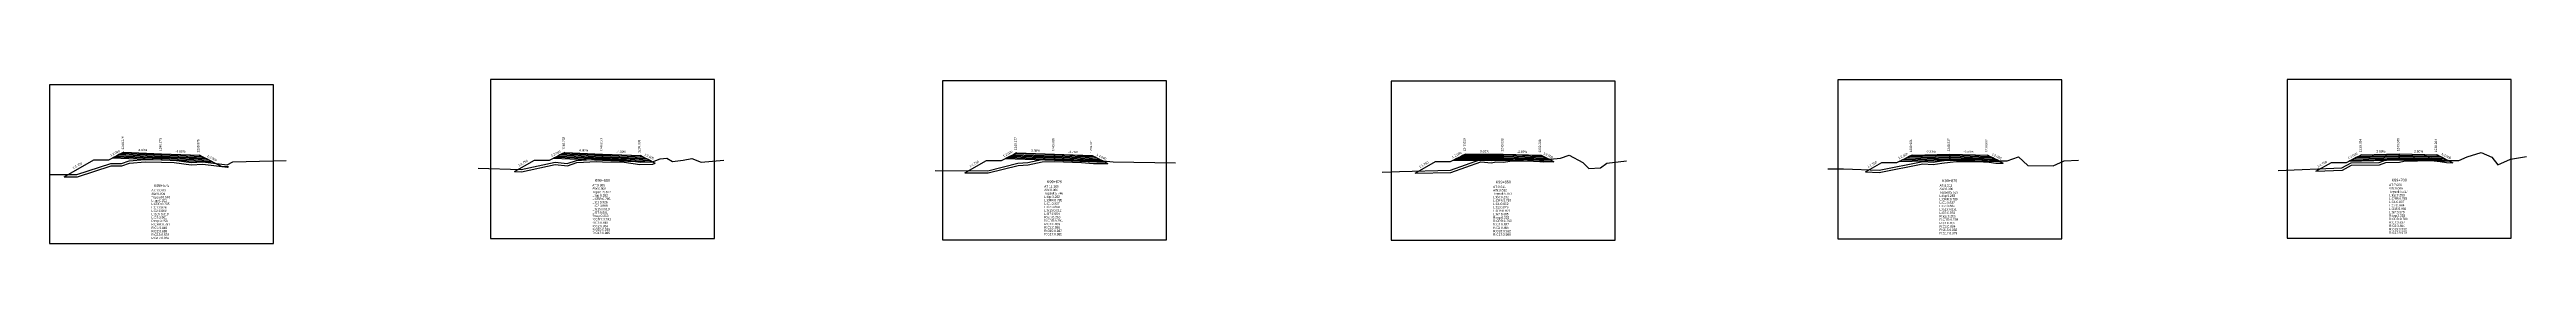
# Model space of a CAD drawing. Extents: x -7 to 78429, y 1189 to 1262.
# Drawn here: x 33692.3 to 34020.6, y 1228.2 to 1249.9 of the extents above; entities that cross this region are included whole.
import ezdxf
from ezdxf.enums import TextEntityAlignment as Align

# ---------------------------------------------------------------- set-up
doc = ezdxf.new("R2010")
doc.units = 0

msp = doc.modelspace()

# ---------------------------------------------------------------- linework, layer by layer
at = {"layer": 'A4_BORDER', "color": 7}
for points in [[(33692.269, 1228.189), (33721.969, 1228.189), (33721.969, 1249.189), (33692.269, 1249.189), (33692.269, 1228.189)], [(33750.717, 1228.862), (33780.417, 1228.862), (33780.417, 1249.862), (33750.717, 1249.862), (33750.717, 1228.862)], [(33810.629, 1228.685), (33840.329, 1228.685), (33840.329, 1249.685), (33810.629, 1249.685), (33810.629, 1228.685)], [(33870.135, 1228.647), (33899.835, 1228.647), (33899.835, 1249.647), (33870.135, 1249.647), (33870.135, 1228.647)], [(33929.314, 1228.817), (33959.014, 1228.817), (33959.014, 1249.817), (33929.314, 1249.817), (33929.314, 1228.817)], [(33988.904, 1228.903), (34018.604, 1228.903), (34018.604, 1249.903), (33988.904, 1249.903), (33988.904, 1228.903)]]:
    msp.add_lwpolyline(points, dxfattribs=at)
at = {"layer": 'CLEAR_GROUND', "color": 8}
for points in [[(33694.204, 1237.039), (33695.956, 1237.035), (33700.449, 1238.485), (33701.866, 1238.482), (33702.884, 1238.835), (33704.927, 1239.005), (33707.128, 1238.974), (33708.776, 1238.919), (33711.044, 1238.616), (33712.593, 1238.714), (33715.875, 1238.312), (33715.996, 1238.376)], [(33753.904, 1237.712), (33754.821, 1237.681), (33759.316, 1238.657), (33760.915, 1238.481), (33762.166, 1238.902), (33764.765, 1239.067), (33765.57, 1239.008), (33768.433, 1238.966), (33770.528, 1238.656), (33772.242, 1238.7), (33772.571, 1238.831)], [(33813.604, 1237.535), (33816.693, 1237.53), (33820.653, 1238.526), (33822.016, 1238.599), (33823.854, 1239.009), (33825.471, 1239.063), (33829.079, 1238.931), (33830.645, 1238.777), (33832.349, 1238.793), (33832.576, 1238.772)], [(33873.304, 1237.497), (33878.032, 1237.614), (33882.017, 1239.023), (33883.419, 1238.867), (33884, 1239.001), (33885.028, 1238.971), (33885.868, 1239.077), (33888.948, 1239.113), (33890.251, 1238.986), (33891.53, 1239.096)], [(33933.004, 1237.667), (33934.824, 1237.589), (33940.597, 1238.754), (33941.966, 1238.649), (33943.102, 1238.838), (33944.223, 1238.96), (33945.068, 1239.045), (33947.836, 1239.06), (33949.382, 1238.976), (33950.291, 1238.831), (33951.266, 1238.841)], [(33992.704, 1237.753), (33996.22, 1237.894), (33997.444, 1238.551), (34001.134, 1238.625), (34001.956, 1238.909), (34003.79, 1238.977), (34004.365, 1239.104), (34008.006, 1239.165), (34009.17, 1239.05), (34010, 1238.898), (34010.841, 1238.88)]]:
    msp.add_lwpolyline(points, dxfattribs=at)
at = {"layer": 'DESIGN_ROAD_TRIMMED', "color": 1}
for points in [[(33694.204, 1237.039), (33698.119, 1239.276), (33700.119, 1239.276), (33702.119, 1240.276), (33702.119, 1240.276), (33702.026, 1240.23), (33702.026, 1240.23), (33701.749, 1240.091), (33701.749, 1240.091), (33701.471, 1239.952), (33701.471, 1239.952), (33701.193, 1239.813), (33701.193, 1239.813), (33700.915, 1239.674), (33700.915, 1239.674), (33700.637, 1239.535), (33707.119, 1239.276), (33707.119, 1239.426), (33707.119, 1239.426), (33707.119, 1239.576), (33707.119, 1239.576), (33707.119, 1239.726), (33707.119, 1239.726), (33707.119, 1239.876), (33707.119, 1239.876), (33707.119, 1240.026), (33707.119, 1240.026), (33707.119, 1240.076), (33707.119, 1240.076), (33707.119, 1240.076), (33707.119, 1240.076), (33707.119, 1240.076), (33707.119, 1240.026), (33707.119, 1240.026), (33707.119, 1239.876), (33707.119, 1239.876), (33707.119, 1239.726), (33707.119, 1239.726), (33707.119, 1239.576), (33707.119, 1239.576), (33707.119, 1239.426), (33707.119, 1239.426), (33707.119, 1239.276), (33713.858, 1239.006), (33713.532, 1239.169), (33713.532, 1239.169), (33713.206, 1239.333), (33713.206, 1239.333), (33712.88, 1239.496), (33712.88, 1239.496), (33712.554, 1239.659), (33712.554, 1239.659), (33712.228, 1239.822), (33712.228, 1239.822), (33712.119, 1239.876), (33712.119, 1239.876), (33715.119, 1238.376), (33715.996, 1238.376)], [(33753.904, 1237.712), (33756.567, 1239.233), (33758.567, 1239.233), (33760.567, 1240.233), (33760.567, 1240.233), (33760.474, 1240.187), (33760.474, 1240.187), (33760.197, 1240.048), (33760.197, 1240.048), (33759.919, 1239.909), (33759.919, 1239.909), (33759.641, 1239.77), (33759.641, 1239.77), (33759.363, 1239.631), (33759.363, 1239.631), (33759.086, 1239.492), (33765.567, 1239.233), (33765.567, 1239.383), (33765.567, 1239.383), (33765.567, 1239.533), (33765.567, 1239.533), (33765.567, 1239.683), (33765.567, 1239.683), (33765.567, 1239.833), (33765.567, 1239.833), (33765.567, 1239.983), (33765.567, 1239.983), (33765.567, 1240.033), (33765.567, 1240.033), (33765.567, 1240.033), (33765.567, 1240.033), (33765.567, 1240.033), (33765.567, 1239.983), (33765.567, 1239.983), (33765.567, 1239.833), (33765.567, 1239.833), (33765.567, 1239.683), (33765.567, 1239.683), (33765.567, 1239.533), (33765.567, 1239.533), (33765.567, 1239.383), (33765.567, 1239.383), (33765.567, 1239.233), (33772.306, 1238.963), (33771.98, 1239.126), (33771.98, 1239.126), (33771.654, 1239.29), (33771.654, 1239.29), (33771.328, 1239.453), (33771.328, 1239.453), (33771.002, 1239.616), (33771.002, 1239.616), (33770.676, 1239.779), (33770.676, 1239.779), (33770.567, 1239.833), (33770.567, 1239.833), (33772.571, 1238.831)], [(33813.604, 1237.535), (33816.479, 1239.177), (33818.479, 1239.177), (33820.479, 1240.177), (33820.479, 1240.177), (33820.385, 1240.13), (33820.385, 1240.13), (33820.104, 1239.99), (33820.104, 1239.99), (33819.823, 1239.849), (33819.823, 1239.849), (33819.542, 1239.709), (33819.542, 1239.709), (33819.261, 1239.568), (33819.261, 1239.568), (33818.979, 1239.428), (33825.479, 1239.209), (33825.479, 1239.359), (33825.479, 1239.359), (33825.479, 1239.509), (33825.479, 1239.509), (33825.479, 1239.659), (33825.479, 1239.659), (33825.479, 1239.809), (33825.479, 1239.809), (33825.479, 1239.959), (33825.479, 1239.959), (33825.479, 1240.009), (33825.479, 1240.009), (33825.479, 1240.009), (33825.479, 1240.009), (33825.479, 1240.009), (33825.479, 1239.959), (33825.479, 1239.959), (33825.479, 1239.809), (33825.479, 1239.809), (33825.479, 1239.659), (33825.479, 1239.659), (33825.479, 1239.509), (33825.479, 1239.509), (33825.479, 1239.359), (33825.479, 1239.359), (33825.479, 1239.209), (33832.209, 1238.956), (33831.884, 1239.118), (33831.884, 1239.118), (33831.56, 1239.28), (33831.56, 1239.28), (33831.236, 1239.442), (33831.236, 1239.442), (33830.911, 1239.605), (33830.911, 1239.605), (33830.587, 1239.767), (33830.587, 1239.767), (33830.479, 1239.821), (33830.479, 1239.821), (33832.576, 1238.772)], [(33873.304, 1237.497), (33875.985, 1239.029), (33877.985, 1239.029), (33879.985, 1240.029), (33879.985, 1240.029), (33879.886, 1239.979), (33879.886, 1239.979), (33879.589, 1239.831), (33879.589, 1239.831), (33879.293, 1239.683), (33879.293, 1239.683), (33878.996, 1239.534), (33878.996, 1239.534), (33878.699, 1239.386), (33878.699, 1239.386), (33878.402, 1239.237), (33884.985, 1239.203), (33884.985, 1239.353), (33884.985, 1239.353), (33884.985, 1239.503), (33884.985, 1239.503), (33884.985, 1239.653), (33884.985, 1239.653), (33884.985, 1239.803), (33884.985, 1239.803), (33884.985, 1239.953), (33884.985, 1239.953), (33884.985, 1240.003), (33884.985, 1240.003), (33884.985, 1240.003), (33884.985, 1240.003), (33884.985, 1240.003), (33884.985, 1239.953), (33884.985, 1239.953), (33884.985, 1239.803), (33884.985, 1239.803), (33884.985, 1239.653), (33884.985, 1239.653), (33884.985, 1239.503), (33884.985, 1239.503), (33884.985, 1239.353), (33884.985, 1239.353), (33884.985, 1239.203), (33891.676, 1239.023), (33891.359, 1239.181), (33891.359, 1239.181), (33891.042, 1239.34), (33891.042, 1239.34), (33890.725, 1239.498), (33890.725, 1239.498), (33890.408, 1239.657), (33890.408, 1239.657), (33890.091, 1239.815), (33890.091, 1239.815), (33889.985, 1239.868), (33889.985, 1239.868), (33891.53, 1239.096)], [(33933.004, 1237.667), (33935.164, 1238.901), (33937.164, 1238.901), (33939.164, 1239.901), (33939.164, 1239.901), (33939.059, 1239.848), (33939.059, 1239.848), (33938.745, 1239.691), (33938.745, 1239.691), (33938.43, 1239.534), (33938.43, 1239.534), (33938.115, 1239.376), (33938.115, 1239.376), (33937.801, 1239.219), (33937.801, 1239.219), (33937.486, 1239.062), (33944.164, 1239.217), (33944.164, 1239.367), (33944.164, 1239.367), (33944.164, 1239.517), (33944.164, 1239.517), (33944.164, 1239.667), (33944.164, 1239.667), (33944.164, 1239.817), (33944.164, 1239.817), (33944.164, 1239.967), (33944.164, 1239.967), (33944.164, 1240.017), (33944.164, 1240.017), (33944.164, 1240.017), (33944.164, 1240.017), (33944.164, 1240.017), (33944.164, 1239.967), (33944.164, 1239.967), (33944.164, 1239.817), (33944.164, 1239.817), (33944.164, 1239.667), (33944.164, 1239.667), (33944.164, 1239.517), (33944.164, 1239.517), (33944.164, 1239.367), (33944.164, 1239.367), (33944.164, 1239.217), (33950.848, 1239.05), (33950.532, 1239.208), (33950.532, 1239.208), (33950.217, 1239.366), (33950.217, 1239.366), (33949.901, 1239.524), (33949.901, 1239.524), (33949.585, 1239.681), (33949.585, 1239.681), (33949.269, 1239.839), (33949.269, 1239.839), (33949.164, 1239.892), (33949.164, 1239.892), (33951.266, 1238.841)], [(33992.704, 1237.753), (33994.754, 1238.924), (33996.754, 1238.924), (33998.754, 1239.924), (33998.754, 1239.924), (33998.649, 1239.871), (33998.649, 1239.871), (33998.333, 1239.713), (33998.333, 1239.713), (33998.017, 1239.556), (33998.017, 1239.556), (33997.701, 1239.398), (33997.701, 1239.398), (33997.386, 1239.24), (33997.386, 1239.24), (33997.07, 1239.082), (34003.754, 1239.249), (34003.754, 1239.399), (34003.754, 1239.399), (34003.754, 1239.549), (34003.754, 1239.549), (34003.754, 1239.699), (34003.754, 1239.699), (34003.754, 1239.849), (34003.754, 1239.849), (34003.754, 1239.999), (34003.754, 1239.999), (34003.754, 1240.049), (34003.754, 1240.049), (34003.754, 1240.049), (34003.754, 1240.049), (34003.754, 1240.049), (34003.754, 1239.999), (34003.754, 1239.999), (34003.754, 1239.849), (34003.754, 1239.849), (34003.754, 1239.699), (34003.754, 1239.699), (34003.754, 1239.549), (34003.754, 1239.549), (34003.754, 1239.399), (34003.754, 1239.399), (34003.754, 1239.249), (34010.438, 1239.082), (34010.122, 1239.24), (34010.122, 1239.24), (34009.807, 1239.398), (34009.807, 1239.398), (34009.491, 1239.556), (34009.491, 1239.556), (34009.175, 1239.713), (34009.175, 1239.713), (34008.859, 1239.871), (34008.859, 1239.871), (34008.754, 1239.924), (34008.754, 1239.924), (34010.841, 1238.88)]]:
    msp.add_lwpolyline(points, dxfattribs=at)
at = {"layer": 'FINISHED_ROAD', "color": 2}
for points in [[(33698.119, 1239.276), (33700.119, 1239.276), (33702.119, 1240.276), (33702.119, 1240.276), (33707.119, 1240.076), (33712.119, 1239.876), (33712.119, 1239.876), (33715.119, 1238.376)], [(33756.567, 1239.233), (33758.567, 1239.233), (33760.567, 1240.233), (33760.567, 1240.233), (33765.567, 1240.033), (33770.567, 1239.833), (33770.567, 1239.833)], [(33816.479, 1239.177), (33818.479, 1239.177), (33820.479, 1240.177), (33820.479, 1240.177), (33825.479, 1240.009), (33830.479, 1239.821), (33830.479, 1239.821)], [(33875.985, 1239.029), (33877.985, 1239.029), (33879.985, 1240.029), (33879.985, 1240.029), (33884.985, 1240.003), (33889.985, 1239.868), (33889.985, 1239.868)], [(33935.164, 1238.901), (33937.164, 1238.901), (33939.164, 1239.901), (33939.164, 1239.901), (33944.164, 1240.017), (33949.164, 1239.892), (33949.164, 1239.892)], [(33994.754, 1238.924), (33996.754, 1238.924), (33998.754, 1239.924), (33998.754, 1239.924), (34003.754, 1240.049), (34008.754, 1239.924), (34008.754, 1239.924)]]:
    msp.add_lwpolyline(points, dxfattribs=at)
at = {"layer": 'LAYER_0', "color": 4}
for points in [[(33702.119, 1240.276), (33702.026, 1240.23), (33707.119, 1240.026), (33707.119, 1240.076)], [(33760.567, 1240.233), (33760.474, 1240.187), (33765.567, 1239.983), (33765.567, 1240.033)], [(33820.479, 1240.177), (33820.385, 1240.13), (33825.479, 1239.959), (33825.479, 1240.009)], [(33879.985, 1240.029), (33879.886, 1239.979), (33884.985, 1239.953), (33884.985, 1240.003)], [(33939.164, 1239.901), (33939.059, 1239.848), (33944.164, 1239.967), (33944.164, 1240.017)], [(33998.754, 1239.924), (33998.649, 1239.871), (34003.754, 1239.999), (34003.754, 1240.049)]]:
    msp.add_lwpolyline(points, dxfattribs=at)
at = {"layer": 'LAYER_1', "color": 4}
for points in [[(33702.026, 1240.23), (33701.749, 1240.091), (33707.119, 1239.876), (33707.119, 1240.026)], [(33760.474, 1240.187), (33760.197, 1240.048), (33765.567, 1239.833), (33765.567, 1239.983)], [(33820.385, 1240.13), (33820.104, 1239.99), (33825.479, 1239.809), (33825.479, 1239.959)], [(33879.886, 1239.979), (33879.589, 1239.831), (33884.985, 1239.803), (33884.985, 1239.953)], [(33939.059, 1239.848), (33938.745, 1239.691), (33944.164, 1239.817), (33944.164, 1239.967)], [(33998.649, 1239.871), (33998.333, 1239.713), (34003.754, 1239.849), (34003.754, 1239.999)]]:
    msp.add_lwpolyline(points, dxfattribs=at)
at = {"layer": 'LAYER_10', "color": 6}
for points in [[(33713.206, 1239.333), (33713.532, 1239.169), (33707.119, 1239.426), (33707.119, 1239.576)], [(33771.654, 1239.29), (33771.98, 1239.126), (33765.567, 1239.383), (33765.567, 1239.533)], [(33831.56, 1239.28), (33831.884, 1239.118), (33825.479, 1239.359), (33825.479, 1239.509)], [(33891.042, 1239.34), (33891.359, 1239.181), (33884.985, 1239.353), (33884.985, 1239.503)], [(33950.217, 1239.366), (33950.532, 1239.208), (33944.164, 1239.367), (33944.164, 1239.517)], [(34009.807, 1239.398), (34010.122, 1239.24), (34003.754, 1239.399), (34003.754, 1239.549)]]:
    msp.add_lwpolyline(points, dxfattribs=at)
at = {"layer": 'LAYER_11', "color": 6}
for points in [[(33713.532, 1239.169), (33713.858, 1239.006), (33707.119, 1239.276), (33707.119, 1239.426)], [(33771.98, 1239.126), (33772.306, 1238.963), (33765.567, 1239.233), (33765.567, 1239.383)], [(33831.884, 1239.118), (33832.209, 1238.956), (33825.479, 1239.209), (33825.479, 1239.359)], [(33891.359, 1239.181), (33891.676, 1239.023), (33884.985, 1239.203), (33884.985, 1239.353)], [(33950.532, 1239.208), (33950.848, 1239.05), (33944.164, 1239.217), (33944.164, 1239.367)], [(34010.122, 1239.24), (34010.438, 1239.082), (34003.754, 1239.249), (34003.754, 1239.399)]]:
    msp.add_lwpolyline(points, dxfattribs=at)
at = {"layer": 'LAYER_2', "color": 4}
for points in [[(33701.749, 1240.091), (33701.471, 1239.952), (33707.119, 1239.726), (33707.119, 1239.876)], [(33760.197, 1240.048), (33759.919, 1239.909), (33765.567, 1239.683), (33765.567, 1239.833)], [(33820.104, 1239.99), (33819.823, 1239.849), (33825.479, 1239.659), (33825.479, 1239.809)], [(33879.589, 1239.831), (33879.293, 1239.683), (33884.985, 1239.653), (33884.985, 1239.803)], [(33938.745, 1239.691), (33938.43, 1239.534), (33944.164, 1239.667), (33944.164, 1239.817)], [(33998.333, 1239.713), (33998.017, 1239.556), (34003.754, 1239.699), (34003.754, 1239.849)]]:
    msp.add_lwpolyline(points, dxfattribs=at)
at = {"layer": 'LAYER_3', "color": 4}
for points in [[(33701.471, 1239.952), (33701.193, 1239.813), (33707.119, 1239.576), (33707.119, 1239.726)], [(33759.919, 1239.909), (33759.641, 1239.77), (33765.567, 1239.533), (33765.567, 1239.683)], [(33819.823, 1239.849), (33819.542, 1239.709), (33825.479, 1239.509), (33825.479, 1239.659)], [(33879.293, 1239.683), (33878.996, 1239.534), (33884.985, 1239.503), (33884.985, 1239.653)], [(33938.43, 1239.534), (33938.115, 1239.376), (33944.164, 1239.517), (33944.164, 1239.667)], [(33998.017, 1239.556), (33997.701, 1239.398), (34003.754, 1239.549), (34003.754, 1239.699)]]:
    msp.add_lwpolyline(points, dxfattribs=at)
at = {"layer": 'LAYER_4', "color": 4}
for points in [[(33701.193, 1239.813), (33700.915, 1239.674), (33707.119, 1239.426), (33707.119, 1239.576)], [(33759.641, 1239.77), (33759.363, 1239.631), (33765.567, 1239.383), (33765.567, 1239.533)], [(33819.542, 1239.709), (33819.261, 1239.568), (33825.479, 1239.359), (33825.479, 1239.509)], [(33878.996, 1239.534), (33878.699, 1239.386), (33884.985, 1239.353), (33884.985, 1239.503)], [(33938.115, 1239.376), (33937.801, 1239.219), (33944.164, 1239.367), (33944.164, 1239.517)], [(33997.701, 1239.398), (33997.386, 1239.24), (34003.754, 1239.399), (34003.754, 1239.549)]]:
    msp.add_lwpolyline(points, dxfattribs=at)
at = {"layer": 'LAYER_5', "color": 4}
for points in [[(33700.915, 1239.674), (33700.637, 1239.535), (33707.119, 1239.276), (33707.119, 1239.426)], [(33759.363, 1239.631), (33759.086, 1239.492), (33765.567, 1239.233), (33765.567, 1239.383)], [(33819.261, 1239.568), (33818.979, 1239.428), (33825.479, 1239.209), (33825.479, 1239.359)], [(33878.699, 1239.386), (33878.402, 1239.237), (33884.985, 1239.203), (33884.985, 1239.353)], [(33937.801, 1239.219), (33937.486, 1239.062), (33944.164, 1239.217), (33944.164, 1239.367)], [(33997.386, 1239.24), (33997.07, 1239.082), (34003.754, 1239.249), (34003.754, 1239.399)]]:
    msp.add_lwpolyline(points, dxfattribs=at)
at = {"layer": 'LAYER_6', "color": 6}
for points in [[(33712.119, 1239.876), (33712.228, 1239.822), (33707.119, 1240.026), (33707.119, 1240.076)], [(33770.567, 1239.833), (33770.676, 1239.779), (33765.567, 1239.983), (33765.567, 1240.033)], [(33830.479, 1239.821), (33830.587, 1239.767), (33825.479, 1239.959), (33825.479, 1240.009)], [(33889.985, 1239.868), (33890.091, 1239.815), (33884.985, 1239.953), (33884.985, 1240.003)], [(33949.164, 1239.892), (33949.269, 1239.839), (33944.164, 1239.967), (33944.164, 1240.017)], [(34008.754, 1239.924), (34008.859, 1239.871), (34003.754, 1239.999), (34003.754, 1240.049)]]:
    msp.add_lwpolyline(points, dxfattribs=at)
at = {"layer": 'LAYER_7', "color": 6}
for points in [[(33712.228, 1239.822), (33712.554, 1239.659), (33707.119, 1239.876), (33707.119, 1240.026)], [(33770.676, 1239.779), (33771.002, 1239.616), (33765.567, 1239.833), (33765.567, 1239.983)], [(33830.587, 1239.767), (33830.911, 1239.605), (33825.479, 1239.809), (33825.479, 1239.959)], [(33890.091, 1239.815), (33890.408, 1239.657), (33884.985, 1239.803), (33884.985, 1239.953)], [(33949.269, 1239.839), (33949.585, 1239.681), (33944.164, 1239.817), (33944.164, 1239.967)], [(34008.859, 1239.871), (34009.175, 1239.713), (34003.754, 1239.849), (34003.754, 1239.999)]]:
    msp.add_lwpolyline(points, dxfattribs=at)
at = {"layer": 'LAYER_8', "color": 6}
for points in [[(33712.554, 1239.659), (33712.88, 1239.496), (33707.119, 1239.726), (33707.119, 1239.876)], [(33771.002, 1239.616), (33771.328, 1239.453), (33765.567, 1239.683), (33765.567, 1239.833)], [(33830.911, 1239.605), (33831.236, 1239.442), (33825.479, 1239.659), (33825.479, 1239.809)], [(33890.408, 1239.657), (33890.725, 1239.498), (33884.985, 1239.653), (33884.985, 1239.803)], [(33949.585, 1239.681), (33949.901, 1239.524), (33944.164, 1239.667), (33944.164, 1239.817)], [(34009.175, 1239.713), (34009.491, 1239.556), (34003.754, 1239.699), (34003.754, 1239.849)]]:
    msp.add_lwpolyline(points, dxfattribs=at)
at = {"layer": 'LAYER_9', "color": 6}
for points in [[(33712.88, 1239.496), (33713.206, 1239.333), (33707.119, 1239.576), (33707.119, 1239.726)], [(33771.328, 1239.453), (33771.654, 1239.29), (33765.567, 1239.533), (33765.567, 1239.683)], [(33831.236, 1239.442), (33831.56, 1239.28), (33825.479, 1239.509), (33825.479, 1239.659)], [(33890.725, 1239.498), (33891.042, 1239.34), (33884.985, 1239.503), (33884.985, 1239.653)], [(33949.901, 1239.524), (33950.217, 1239.366), (33944.164, 1239.517), (33944.164, 1239.667)], [(34009.491, 1239.556), (34009.807, 1239.398), (34003.754, 1239.549), (34003.754, 1239.699)]]:
    msp.add_lwpolyline(points, dxfattribs=at)
at = {"layer": 'NATURAL_GROUND', "color": 3}
for points in [[(33692.386, 1237.344), (33695.909, 1237.335), (33700.402, 1238.785), (33701.816, 1238.782), (33702.822, 1239.131), (33704.917, 1239.305), (33707.135, 1239.274), (33708.801, 1239.218), (33711.055, 1238.917), (33712.602, 1239.015), (33715.818, 1238.621), (33716.568, 1239.019), (33723.643, 1239.175)], [(33749.097, 1238.171), (33754.794, 1237.982), (33759.3, 1238.961), (33760.882, 1238.786), (33762.108, 1239.199), (33764.766, 1239.367), (33765.583, 1239.308), (33768.457, 1239.266), (33770.546, 1238.957), (33772.181, 1238.999), (33773.208, 1239.407), (33774.121, 1239.477), (33774.864, 1239.039), (33776.274, 1239.214), (33777.406, 1239.428), (33778.657, 1238.937), (33781.651, 1239.225)], [(33809.683, 1237.841), (33816.657, 1237.83), (33820.608, 1238.824), (33821.975, 1238.897), (33823.816, 1239.308), (33825.472, 1239.363), (33829.1, 1239.231), (33830.659, 1239.077), (33832.362, 1239.093), (33833.246, 1239.013), (33841.546, 1238.863)], [(33868.945, 1237.621), (33871.245, 1237.746), (33877.977, 1237.912), (33881.982, 1239.329), (33883.401, 1239.17), (33883.97, 1239.302), (33885.013, 1239.272), (33885.847, 1239.377), (33888.961, 1239.414), (33890.252, 1239.288), (33892.546, 1239.484), (33893.736, 1239.885), (33895.532, 1238.897), (33896.339, 1238.114), (33897.855, 1238.228), (33898.715, 1238.816), (33901.298, 1239.147)], [(33928.008, 1238.065), (33930.082, 1238.092), (33934.8, 1237.89), (33940.578, 1239.056), (33941.953, 1238.951), (33943.061, 1239.136), (33944.192, 1239.259), (33945.052, 1239.344), (33947.843, 1239.36), (33949.414, 1239.275), (33950.313, 1239.132), (33951.797, 1239.146), (33953.267, 1239.65), (33954.533, 1238.528), (33957.864, 1238.478), (33959.334, 1239.144), (33961.23, 1239.213)], [(33987.707, 1237.853), (33996.139, 1238.191), (33997.366, 1238.85), (34001.081, 1238.924), (34001.9, 1239.207), (34003.752, 1239.276), (34004.33, 1239.403), (34008.018, 1239.465), (34009.212, 1239.348), (34010.03, 1239.197), (34011.674, 1239.163), (34012.769, 1239.66), (34014.593, 1240.237), (34016.04, 1239.635), (34016.804, 1238.586), (34018.518, 1239.372), (34020.617, 1239.695)]]:
    msp.add_lwpolyline(points, dxfattribs=at)
at = {"layer": 'STRUCTURE_LEFT', "color": 4}
for points in [[(33702.119, 1240.276), (33702.026, 1240.23), (33702.026, 1240.23), (33701.749, 1240.091), (33701.749, 1240.091), (33701.471, 1239.952), (33701.471, 1239.952), (33701.193, 1239.813), (33701.193, 1239.813), (33700.915, 1239.674), (33700.915, 1239.674), (33700.637, 1239.535), (33707.119, 1239.276), (33707.119, 1239.426), (33707.119, 1239.426), (33707.119, 1239.576), (33707.119, 1239.576), (33707.119, 1239.726), (33707.119, 1239.726), (33707.119, 1239.876), (33707.119, 1239.876), (33707.119, 1240.026), (33707.119, 1240.026), (33707.119, 1240.076), (33707.119, 1240.076)], [(33760.567, 1240.233), (33760.474, 1240.187), (33760.474, 1240.187), (33760.197, 1240.048), (33760.197, 1240.048), (33759.919, 1239.909), (33759.919, 1239.909), (33759.641, 1239.77), (33759.641, 1239.77), (33759.363, 1239.631), (33759.363, 1239.631), (33759.086, 1239.492), (33765.567, 1239.233), (33765.567, 1239.383), (33765.567, 1239.383), (33765.567, 1239.533), (33765.567, 1239.533), (33765.567, 1239.683), (33765.567, 1239.683), (33765.567, 1239.833), (33765.567, 1239.833), (33765.567, 1239.983), (33765.567, 1239.983), (33765.567, 1240.033), (33765.567, 1240.033)], [(33820.479, 1240.177), (33820.385, 1240.13), (33820.385, 1240.13), (33820.104, 1239.99), (33820.104, 1239.99), (33819.823, 1239.849), (33819.823, 1239.849), (33819.542, 1239.709), (33819.542, 1239.709), (33819.261, 1239.568), (33819.261, 1239.568), (33818.979, 1239.428), (33825.479, 1239.209), (33825.479, 1239.359), (33825.479, 1239.359), (33825.479, 1239.509), (33825.479, 1239.509), (33825.479, 1239.659), (33825.479, 1239.659), (33825.479, 1239.809), (33825.479, 1239.809), (33825.479, 1239.959), (33825.479, 1239.959), (33825.479, 1240.009), (33825.479, 1240.009)], [(33879.985, 1240.029), (33879.886, 1239.979), (33879.886, 1239.979), (33879.589, 1239.831), (33879.589, 1239.831), (33879.293, 1239.683), (33879.293, 1239.683), (33878.996, 1239.534), (33878.996, 1239.534), (33878.699, 1239.386), (33878.699, 1239.386), (33878.402, 1239.237), (33884.985, 1239.203), (33884.985, 1239.353), (33884.985, 1239.353), (33884.985, 1239.503), (33884.985, 1239.503), (33884.985, 1239.653), (33884.985, 1239.653), (33884.985, 1239.803), (33884.985, 1239.803), (33884.985, 1239.953), (33884.985, 1239.953), (33884.985, 1240.003), (33884.985, 1240.003)], [(33939.164, 1239.901), (33939.059, 1239.848), (33939.059, 1239.848), (33938.745, 1239.691), (33938.745, 1239.691), (33938.43, 1239.534), (33938.43, 1239.534), (33938.115, 1239.376), (33938.115, 1239.376), (33937.801, 1239.219), (33937.801, 1239.219), (33937.486, 1239.062), (33944.164, 1239.217), (33944.164, 1239.367), (33944.164, 1239.367), (33944.164, 1239.517), (33944.164, 1239.517), (33944.164, 1239.667), (33944.164, 1239.667), (33944.164, 1239.817), (33944.164, 1239.817), (33944.164, 1239.967), (33944.164, 1239.967), (33944.164, 1240.017), (33944.164, 1240.017)], [(33998.754, 1239.924), (33998.649, 1239.871), (33998.649, 1239.871), (33998.333, 1239.713), (33998.333, 1239.713), (33998.017, 1239.556), (33998.017, 1239.556), (33997.701, 1239.398), (33997.701, 1239.398), (33997.386, 1239.24), (33997.386, 1239.24), (33997.07, 1239.082), (34003.754, 1239.249), (34003.754, 1239.399), (34003.754, 1239.399), (34003.754, 1239.549), (34003.754, 1239.549), (34003.754, 1239.699), (34003.754, 1239.699), (34003.754, 1239.849), (34003.754, 1239.849), (34003.754, 1239.999), (34003.754, 1239.999), (34003.754, 1240.049), (34003.754, 1240.049)]]:
    msp.add_lwpolyline(points, dxfattribs=at)
at = {"layer": 'STRUCTURE_RIGHT', "color": 6}
for points in [[(33707.119, 1240.076), (33707.119, 1240.076), (33707.119, 1240.026), (33707.119, 1240.026), (33707.119, 1239.876), (33707.119, 1239.876), (33707.119, 1239.726), (33707.119, 1239.726), (33707.119, 1239.576), (33707.119, 1239.576), (33707.119, 1239.426), (33707.119, 1239.426), (33707.119, 1239.276), (33713.858, 1239.006), (33713.532, 1239.169), (33713.532, 1239.169), (33713.206, 1239.333), (33713.206, 1239.333), (33712.88, 1239.496), (33712.88, 1239.496), (33712.554, 1239.659), (33712.554, 1239.659), (33712.228, 1239.822), (33712.228, 1239.822), (33712.119, 1239.876)], [(33765.567, 1240.033), (33765.567, 1240.033), (33765.567, 1239.983), (33765.567, 1239.983), (33765.567, 1239.833), (33765.567, 1239.833), (33765.567, 1239.683), (33765.567, 1239.683), (33765.567, 1239.533), (33765.567, 1239.533), (33765.567, 1239.383), (33765.567, 1239.383), (33765.567, 1239.233), (33772.306, 1238.963), (33771.98, 1239.126), (33771.98, 1239.126), (33771.654, 1239.29), (33771.654, 1239.29), (33771.328, 1239.453), (33771.328, 1239.453), (33771.002, 1239.616), (33771.002, 1239.616), (33770.676, 1239.779), (33770.676, 1239.779), (33770.567, 1239.833)], [(33825.479, 1240.009), (33825.479, 1240.009), (33825.479, 1239.959), (33825.479, 1239.959), (33825.479, 1239.809), (33825.479, 1239.809), (33825.479, 1239.659), (33825.479, 1239.659), (33825.479, 1239.509), (33825.479, 1239.509), (33825.479, 1239.359), (33825.479, 1239.359), (33825.479, 1239.209), (33832.209, 1238.956), (33831.884, 1239.118), (33831.884, 1239.118), (33831.56, 1239.28), (33831.56, 1239.28), (33831.236, 1239.442), (33831.236, 1239.442), (33830.911, 1239.605), (33830.911, 1239.605), (33830.587, 1239.767), (33830.587, 1239.767), (33830.479, 1239.821)], [(33884.985, 1240.003), (33884.985, 1240.003), (33884.985, 1239.953), (33884.985, 1239.953), (33884.985, 1239.803), (33884.985, 1239.803), (33884.985, 1239.653), (33884.985, 1239.653), (33884.985, 1239.503), (33884.985, 1239.503), (33884.985, 1239.353), (33884.985, 1239.353), (33884.985, 1239.203), (33891.676, 1239.023), (33891.359, 1239.181), (33891.359, 1239.181), (33891.042, 1239.34), (33891.042, 1239.34), (33890.725, 1239.498), (33890.725, 1239.498), (33890.408, 1239.657), (33890.408, 1239.657), (33890.091, 1239.815), (33890.091, 1239.815), (33889.985, 1239.868)], [(33944.164, 1240.017), (33944.164, 1240.017), (33944.164, 1239.967), (33944.164, 1239.967), (33944.164, 1239.817), (33944.164, 1239.817), (33944.164, 1239.667), (33944.164, 1239.667), (33944.164, 1239.517), (33944.164, 1239.517), (33944.164, 1239.367), (33944.164, 1239.367), (33944.164, 1239.217), (33950.848, 1239.05), (33950.532, 1239.208), (33950.532, 1239.208), (33950.217, 1239.366), (33950.217, 1239.366), (33949.901, 1239.524), (33949.901, 1239.524), (33949.585, 1239.681), (33949.585, 1239.681), (33949.269, 1239.839), (33949.269, 1239.839), (33949.164, 1239.892)], [(34003.754, 1240.049), (34003.754, 1240.049), (34003.754, 1239.999), (34003.754, 1239.999), (34003.754, 1239.849), (34003.754, 1239.849), (34003.754, 1239.699), (34003.754, 1239.699), (34003.754, 1239.549), (34003.754, 1239.549), (34003.754, 1239.399), (34003.754, 1239.399), (34003.754, 1239.249), (34010.438, 1239.082), (34010.122, 1239.24), (34010.122, 1239.24), (34009.807, 1239.398), (34009.807, 1239.398), (34009.491, 1239.556), (34009.491, 1239.556), (34009.175, 1239.713), (34009.175, 1239.713), (34008.859, 1239.871), (34008.859, 1239.871), (34008.754, 1239.924)]]:
    msp.add_lwpolyline(points, dxfattribs=at)

# ---------------------------------------------------------------- texts
at = {"layer": 'INFO_TEXT'}
for s, p in [('AT:13.203', (33705.769, 1235.089)), ('AW:0.004', (33705.769, 1234.639)), ('AT:9.309', (33764.217, 1235.762)), ('AW:0.000', (33764.217, 1235.312)), ('Topsoil:5.672', (33764.217, 1234.862)), ('L:top:0.252', (33764.217, 1234.412)), ('AT:11.165', (33824.129, 1235.585)), ('AW:0.000', (33824.129, 1235.135)), ('Topsoil:5.746', (33824.129, 1234.685)), ('AT:9.611', (33883.635, 1235.547)), ('AW:0.032', (33883.635, 1235.097)), ('Topsoil:5.553', (33883.635, 1234.647)), ('AT:8.213', (33942.814, 1235.717)), ('AW:0.000', (33942.814, 1235.267)), ('Topsoil:5.527', (33942.814, 1234.817)), ('L:top:0.253', (33942.814, 1234.367)), ('AT:7.089', (34002.404, 1235.803)), ('AW:0.009', (34002.404, 1235.353)), ('Topsoil:5.517', (34002.404, 1234.903)), ('L:top:0.253', (34002.404, 1234.453)), ('Topsoil:6.646', (33705.769, 1234.189)), ('L:top:0.252', (33705.769, 1233.739)), ('L:CRR:0.785', (33705.769, 1233.289)), ('L:C1:0.826', (33705.769, 1232.839)), ('L:C2:0.868', (33705.769, 1232.389)), ('L:G15:0.910', (33705.769, 1231.939)), ('L:G7:0.951', (33705.769, 1231.489)), ('R:top:0.253', (33705.769, 1231.039)), ('L:CRR:0.785', (33764.217, 1233.962)), ('L:C1:0.826', (33764.217, 1233.512)), ('L:C2:0.868', (33764.217, 1233.062)), ('L:G15:0.910', (33764.217, 1232.612)), ('L:G7:0.951', (33764.217, 1232.162)), ('R:top:0.253', (33764.217, 1231.712)), ('R:CRR:0.791', (33764.217, 1231.262)), ('L:top:0.252', (33824.129, 1234.235)), ('L:CRR:0.785', (33824.129, 1233.785)), ('L:C1:0.827', (33824.129, 1233.335)), ('L:C2:0.869', (33824.129, 1232.885)), ('L:G15:0.912', (33824.129, 1232.435)), ('L:G7:0.954', (33824.129, 1231.985)), ('R:top:0.253', (33824.129, 1231.535)), ('R:CRR:0.791', (33824.129, 1231.085)), ('L:top:0.252', (33883.635, 1234.197)), ('L:CRR:0.787', (33883.635, 1233.747)), ('L:C1:0.832', (33883.635, 1233.297)), ('L:C2:0.876', (33883.635, 1232.847)), ('L:G15:0.921', (33883.635, 1232.397)), ('L:G7:0.965', (33883.635, 1231.947)), ('R:top:0.253', (33883.635, 1231.497)), ('R:CRR:0.790', (33883.635, 1231.047)), ('L:CRR:0.789', (33942.814, 1233.917)), ('L:C1:0.837', (33942.814, 1233.467)), ('L:C2:0.884', (33942.814, 1233.017)), ('L:G15:0.931', (33942.814, 1232.567)), ('L:G7:0.978', (33942.814, 1232.117)), ('R:top:0.253', (33942.814, 1231.667)), ('R:CRR:0.789', (33942.814, 1231.217)), ('L:CRR:0.789', (34002.404, 1234.003)), ('L:C1:0.837', (34002.404, 1233.553)), ('L:C2:0.884', (34002.404, 1233.103)), ('L:G15:0.932', (34002.404, 1232.653)), ('L:G7:0.979', (34002.404, 1232.203)), ('R:top:0.253', (34002.404, 1231.753)), ('R:CRR:0.789', (34002.404, 1231.303)), ('R:CRR:0.791', (33705.769, 1230.589)), ('R:C1:0.840', (33705.769, 1230.139)), ('R:C2:0.889', (33705.769, 1229.689)), ('R:G15:0.938', (33705.769, 1229.239)), ('R:G17:0.986', (33705.769, 1228.789)), ('R:C1:0.840', (33764.217, 1230.812)), ('R:C2:0.889', (33764.217, 1230.362)), ('R:G15:0.938', (33764.217, 1229.912)), ('R:G17:0.986', (33764.217, 1229.462)), ('R:C1:0.839', (33824.129, 1230.635)), ('R:C2:0.888', (33824.129, 1230.185)), ('R:G15:0.937', (33824.129, 1229.735)), ('R:G17:0.985', (33824.129, 1229.285)), ('R:C1:0.837', (33883.635, 1230.597)), ('R:C2:0.885', (33883.635, 1230.147)), ('R:G15:0.932', (33883.635, 1229.697)), ('R:G17:0.980', (33883.635, 1229.247)), ('R:C1:0.837', (33942.814, 1230.767)), ('R:C2:0.884', (33942.814, 1230.317)), ('R:G15:0.932', (33942.814, 1229.867)), ('R:G17:0.979', (33942.814, 1229.417)), ('R:C1:0.837', (34002.404, 1230.853)), ('R:C2:0.884', (34002.404, 1230.403)), ('R:G15:0.932', (34002.404, 1229.953)), ('R:G17:0.979', (34002.404, 1229.503))]:
    msp.add_text(s, height=0.3, dxfattribs=at).set_placement(p)
at = {"layer": 'LEFT_TEXT_H'}
for s, p in [('1240.276', (33702.119, 1240.636)), ('1240.233', (33760.567, 1240.593)), ('1240.177', (33820.479, 1240.537)), ('1240.029', (33879.985, 1240.389)), ('1239.901', (33939.164, 1240.261)), ('1239.924', (33998.754, 1240.284))]:
    msp.add_text(s, height=0.3, rotation=90, dxfattribs=at).set_placement(p)
at = {"layer": 'POINT_TEXT_H'}
for s, p in [('1240.076', (33707.119, 1240.436)), ('1240.033', (33765.567, 1240.393)), ('1240.009', (33825.479, 1240.369)), ('1240.003', (33884.985, 1240.363)), ('1240.017', (33944.164, 1240.377)), ('1240.049', (34003.754, 1240.409))]:
    msp.add_text(s, height=0.3, rotation=90, dxfattribs=at).set_placement(p)
at = {"layer": 'RIGHT_TEXT_H'}
for s, p in [('1239.876', (33712.119, 1240.236)), ('1239.833', (33770.567, 1240.193)), ('1239.821', (33830.479, 1240.181)), ('1239.868', (33889.985, 1240.228)), ('1239.892', (33949.164, 1240.252)), ('1239.924', (34008.754, 1240.284))]:
    msp.add_text(s, height=0.3, rotation=90, dxfattribs=at).set_placement(p)
at = {"layer": 'SLOPE_left'}
for s, rotation, p in [('1:1.750', 29.745, (33696.072, 1238.314)), ('1:2.000', 26.565, (33701.038, 1239.937)), ('1:1.750', 29.745, (33755.146, 1238.629)), ('1:2.000', 26.565, (33759.487, 1239.894)), ('1:1.750', 29.745, (33814.952, 1238.512)), ('1:2.000', 26.565, (33819.398, 1239.838)), ('1:1.750', 29.745, (33874.556, 1238.419)), ('1:2.000', 26.565, (33878.905, 1239.69)), ('1:1.750', 29.745, (33933.995, 1238.44)), ('1:2.000', 26.565, (33938.084, 1239.562)), ('1:1.750', 29.745, (33993.64, 1238.495)), ('1:2.000', 26.565, (33997.673, 1239.585))]:
    msp.add_text(s, height=0.3, rotation=rotation, dxfattribs=at).set_placement(p, align=Align.BOTTOM_CENTER)
at = {"layer": 'SLOPE_right'}
for p in [(33713.699, 1239.287), (33771.649, 1239.493), (33831.608, 1239.458), (33890.838, 1239.643), (33950.296, 1239.527), (34009.878, 1239.563)]:
    msp.add_text('1:2.000', height=0.3, rotation=-26.565, dxfattribs=at).set_placement(p, align=Align.BOTTOM_CENTER)
at = {"layer": 'SLOPE_TEXT'}
for s, p in [('4.00%', (33704.619, 1240.416)), ('-4.00%', (33709.619, 1240.216)), ('4.00%', (33763.067, 1240.373)), ('-4.00%', (33768.067, 1240.173)), ('3.36%', (33822.979, 1240.333)), ('-3.76%', (33827.979, 1240.155)), ('0.52%', (33882.485, 1240.256)), ('-2.69%', (33887.485, 1240.176)), ('-2.33%', (33941.664, 1240.199)), ('-2.50%', (33946.664, 1240.195)), ('-2.50%', (34001.254, 1240.226)), ('-2.50%', (34006.254, 1240.226))]:
    msp.add_text(s, height=0.3, dxfattribs=at).set_placement(p, align=Align.CENTER)
at = {"layer": 'STATION_TITLE'}
for s, p in [('K99+575', (33707.119, 1235.689)), ('K99+600', (33765.567, 1236.362)), ('K99+625', (33825.479, 1236.185)), ('K99+650', (33884.985, 1236.147)), ('K99+675', (33944.164, 1236.317)), ('K99+700', (34003.754, 1236.403))]:
    msp.add_text(s, height=0.36, dxfattribs=at).set_placement(p, align=Align.CENTER)

doc.saveas('drawing.dxf')
